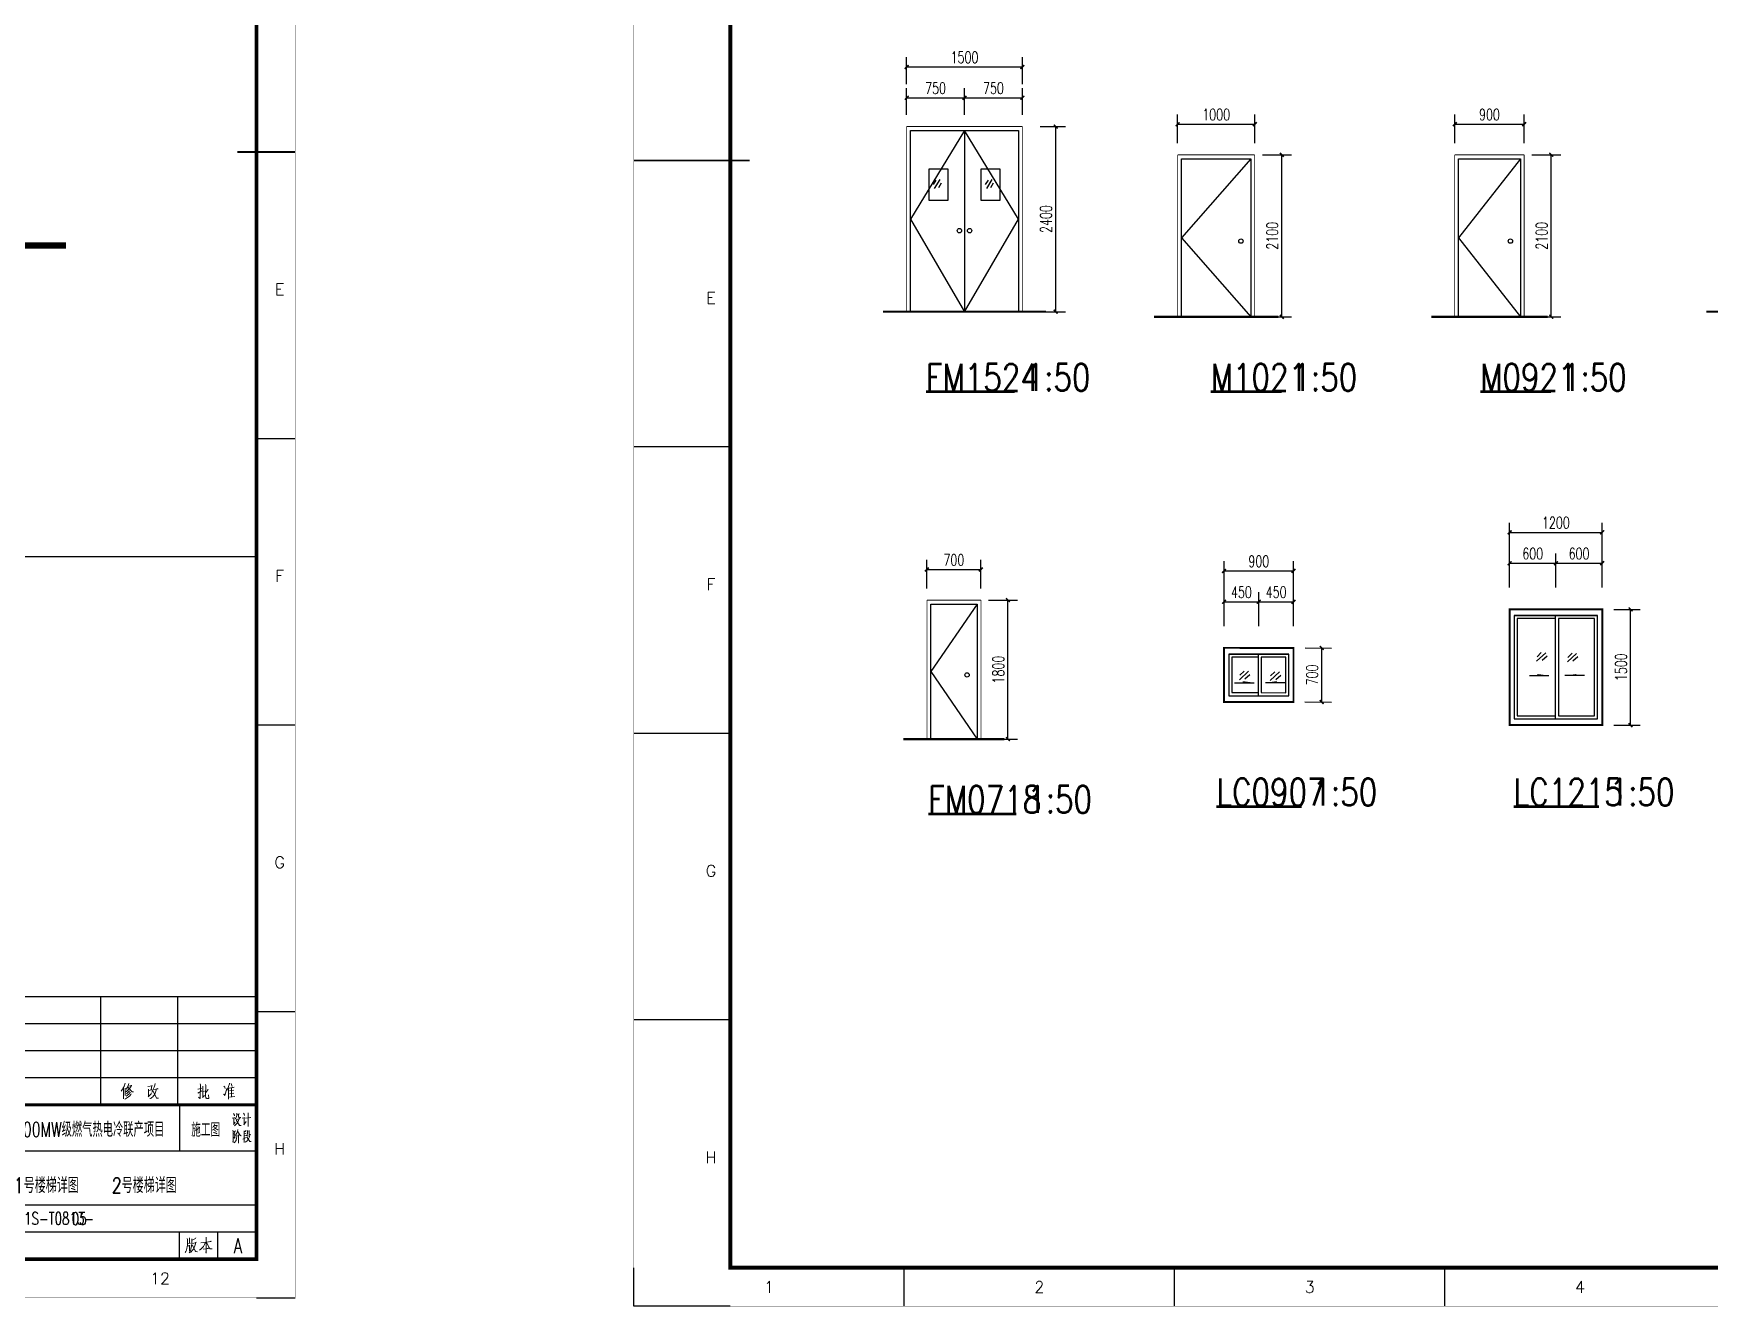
# Model space of a CAD drawing. Header units: millimetres. Extents: x 172649 to 472543, y 238332 to 449264.
# Drawn here: x 245527 to 267250, y 238342 to 254840 of the extents above; entities that cross this region are included whole.
import ezdxf
from ezdxf.enums import TextEntityAlignment as Align

# ---------------------------------------------------------------- set-up
doc = ezdxf.new("R2010")
doc.units = ezdxf.units.MM
doc.header["$LTSCALE"] = 1000
for name, color, linetype in [('DIM_SYMB', 3, 'Continuous'), ('E_WINDOW', 4, 'Continuous'), ('LATRINE', 6, 'Continuous'), ('PUB_DIM', 3, 'Continuous'), ('PUB_HATCH', 8, 'Continuous'), ('PUB_TEXT', 7, 'Continuous'), ('TEXT', 7, 'Continuous'), ('TK', 7, 'Continuous'), ('Version', 7, 'Continuous')]:
    doc.layers.add(name, color=color, linetype=linetype)
doc.styles.add('_TCH_DIM_T3', font='SIMPLEX', dxfattribs={"width": 0.705882, "bigfont": 'GBCBIG'})
doc.styles.add('D', font='geditxt', dxfattribs={"width": 0.75, "bigfont": 'dxt'})
doc.styles.add('gedi', font='geditxt.shx', dxfattribs={"width": 0.8, "bigfont": 'hz.shx'})
doc.styles.add('HZ', font='geditxt.shx', dxfattribs={"width": 0.75, "bigfont": 'hzfs_1.shx'})
doc.styles.get("Standard").update_dxf_attribs({"font": 'txt', "bigfont": 'gbcbig.shx'})
doc.dimstyles.new('_TCH_ARCH&&50', dxfattribs={"dimtxt": 148.75, "dimasz": 50, "dimexe": 125, "dimexo": 150, "dimgap": 50, "dimtad": 1, "dimdec": 0, "dimzin": 0, "dimdsep": 46, "dimtxsty": '_TCH_DIM_T3', "dimblk": 'ARCHTICK', "dimcen": 0.09, "dimclrt": 7, "dimazin": 2, "dimtfac": 1, "dimtdec": 0, "dimtix": 1, "dimtmove": 2, "dimatfit": 3, "dimfxl": 1, "dimtolj": 1, "dimtzin": 0, "dimarcsym": 0})

# ---------------------------------------------------------------- blocks, each defined once
blk = doc.blocks.new('GEDI_WK_A1')
at = {"color": 3}
for p, q in [((25, 297), (0, 297)), ((831, 297), (841, 297)), ((25, 222.75), (0, 222.75)), ((831, 222.75), (841, 222.75)), ((25, 148.5), (0, 148.5)), ((831, 148.5), (841, 148.5)), ((25, 74.25), (0, 74.25)), ((831, 74.25), (841, 74.25)), ((0, 0), (0, 10)), ((70.08, 0), (70.08, 10)), ((140.17, 0), (140.17, 10)), ((210.25, 0), (210.25, 10)), ((25, 0), (0, 0)), ((831, 0), (841, 0))]:
    blk.add_line(p, q, dxfattribs=at)
for points, const_width in [([(0, 0), (841, 0), (841, 594), (0, 594)], 0.1), ([(25, 10), (831, 10), (831, 584), (25, 584)], 1)]:
    blk.add_lwpolyline(points, close=True, dxfattribs=dict(at, const_width=const_width))
at = {"color": 3, "const_width": 0.5}
for points in [[(30, 297), (0, 297)], [(826, 297), (841, 297)]]:
    blk.add_lwpolyline(points, dxfattribs=at)
at = {"color": 3}
for s, p in [('E', (20, 259.88)), ('E', (837, 259.88)), ('F', (20, 185.62)), ('F', (837, 185.62)), ('G', (20, 111.38)), ('G', (837, 111.38)), ('H', (20, 37.12)), ('H', (837, 37.12))]:
    blk.add_text(s, height=3, dxfattribs=at).set_placement(p, align=Align.CENTER)
for s, p in [('1', (35.04, 5)), ('2', (105.12, 5)), ('3', (175.21, 5)), ('4', (245.29, 5)), ('12', (805.96, 5))]:
    blk.add_text(s, height=3, dxfattribs=at).set_placement(p, align=Align.MIDDLE)
blk = doc.blocks.new('GEDI_Version_2012')
at = {"layer": 'Version', "color": 2}
for p, q in [((-180, 0), (-180, 28)), ((0, 28), (-180, 28)), ((-165, 0), (-165, 28)), ((-145, 0), (-145, 28)), ((-40, 0), (-40, 28)), ((-20, 0), (-20, 28)), ((0, 21), (-180, 21)), ((0, 14), (-180, 14)), ((0, 7), (-180, 7)), ((0, 0), (-180, 0))]:
    blk.add_line(p, q, dxfattribs=at)
at = {"layer": 'Version', "color": 7}
blk.add_line((0, 28), (0, 0), dxfattribs=at)
at = {"layer": 'Version', "color": 7, "lineweight": 0}
for points in [[(-177.01, 5.36), (-176.93, 5.09), (-176.93, 4.31), (-176.93, 3.72), (-176.99, 3.19), (-177.07, 2.8), (-177.18, 2.34), (-177.35, 2.01), (-177.51, 1.75)], [(-175.82, 5.29), (-175.76, 4.97), (-175.76, 4.54), (-175.82, 3.98), (-175.87, 3.45), (-175.96, 3), (-176.04, 2.57), (-176.15, 2.21), (-176.29, 1.88), (-176.46, 1.65)], [(-176.43, 5.56), (-176.38, 5.36), (-176.38, 4.11)], [(-175.57, 4.05), (-174.68, 4.28), (-174.73, 4.37), (-174.87, 3.95), (-175.04, 3.42), (-175.2, 3.03), (-175.4, 2.6), (-175.68, 2.21), (-175.96, 1.91), (-176.18, 1.68)], [(-174.76, 5.49), (-174.81, 5.39), (-175.34, 5.06), (-175.7, 4.9)], [(-170.58, 4.21), (-167.83, 4.51), (-167.94, 4.57), (-168.3, 4.47)], [(-169.19, 5.62), (-169.16, 2.93), (-169.16, 1.49), (-169.22, 1.68), (-169.16, 2.11)], [(-159.11, 5.16), (-159.05, 4.83), (-159.03, 4.12), (-159, 3.36), (-159, 3.26), (-159, 2.74), (-159, 2.05), (-159, 2.27), (-157.91, 2.48), (-157.69, 2.24), (-157.63, 2.54), (-157.63, 2.93), (-157.61, 3.69), (-157.58, 4.47), (-157.58, 5.13), (-157.55, 5.04), (-159.03, 4.8)], [(-153.18, 4.57), (-151.53, 4.77)], [(-152.73, 5.46), (-152.67, 5.26), (-152.67, 2.81)], [(-151.95, 5.66), (-151.89, 5.46), (-151.97, 2.9)], [(-151.31, 5.2), (-151.22, 4.83), (-151.22, 4.12), (-151.25, 3.33), (-151.31, 2.84), (-151.45, 2.31), (-151.61, 1.98), (-151.92, 1.49)], [(-151.22, 4.8), (-150.39, 4.97), (-150.47, 5.07), (-150.47, 4.05), (-150.47, 3.98), (-150.45, 2.51), (-150.47, 1.95), (-150.5, 1.62), (-150.53, 1.53), (-150.95, 1.95), (-150.55, 1.65)], [(-109.62, 5.62), (-109.64, 5.42), (-109.89, 4.9), (-109.89, 4.83), (-110.12, 4.44), (-110.31, 4.11), (-110.51, 3.85), (-110.67, 3.62)], [(-110.01, 4.51), (-110.01, 1.62), (-110.06, 1.88), (-110.01, 2.38)], [(-109.59, 4.4), (-109.59, 2.5), (-109.62, 2.74), (-109.59, 2.9)], [(-108.86, 4.94), (-108.75, 4.9), (-107.91, 5.03), (-107.97, 5.09), (-108.25, 4.64), (-108.5, 4.24), (-108.72, 3.98), (-108.97, 3.75), (-109.22, 3.52), (-109.39, 3.39)], [(-108.62, 5.56), (-108.81, 5.06), (-108.97, 4.67), (-109.17, 4.37), (-109.2, 4.31), (-109.33, 4.08)], [(-108.97, 4.61), (-108.86, 4.57), (-107.78, 3.39), (-107.41, 3.42), (-107.78, 3.42), (-107.91, 3.55)], [(-103.69, 4.8), (-102.57, 4.97), (-102.68, 5.06), (-102.83, 3.92), (-102.68, 3.92), (-103.52, 3.78), (-103.57, 4.08), (-103.52, 3.72), (-103.54, 2.24)], [(-101.85, 5.56), (-101.91, 5.16), (-102.07, 4.64), (-102.29, 4.08), (-102.46, 3.72), (-102.57, 3.45), (-102.68, 3.23)], [(-96.96, 4.66), (-96.88, 4.23), (-96.8, 1.91), (-96.8, 1.58), (-96.85, 1.77), (-96.83, 2.2)], [(-96.85, 4.17), (-95.79, 4.33), (-95.74, 4.33), (-94.65, 4.47), (-94.73, 4.56), (-94.76, 4.5), (-94.76, 3.81), (-94.76, 3.22), (-94.79, 3.15), (-94.79, 2.6), (-94.79, 2.53), (-94.84, 2.17), (-94.87, 1.87), (-94.9, 1.61), (-95.52, 2.27), (-94.93, 1.71), (-94.87, 2.03)], [(-95.79, 5.54), (-95.82, 4.89), (-95.88, 4.33), (-95.88, 4.26), (-95.96, 3.87), (-96.07, 3.48), (-96.18, 3.12), (-96.27, 2.92), (-96.41, 2.72), (-96.49, 2.56), (-96.6, 2.46)], [(-90.3, 5.06), (-90.27, 4.8), (-90.3, 4.64), (-90.35, 4.4), (-90.41, 4.24), (-90.41, 4.37), (-90.3, 4.61)], [(-89.62, 4.51), (-89.65, 4.34), (-90.04, 3.81), (-90.33, 3.52)], [(-90.27, 4.77), (-87.87, 5), (-87.95, 5.06), (-88.34, 4.44)], [(-89.43, 5.65), (-89.12, 5.32), (-89.07, 5.13), (-89.21, 5.42)], [(-88.9, 4.4), (-88.43, 4.02), (-88.29, 3.75), (-88.51, 4.08)], [(-83.85, 4.28), (-82.93, 4.47)], [(-83.4, 5.59), (-83.27, 5.39), (-83.32, 5.46), (-83.32, 1.85), (-83.38, 1.75), (-83.71, 2.14), (-83.38, 1.79)], [(-82.7, 4.7), (-81.07, 4.97), (-81.18, 5), (-81.39, 4.94)], [(-82.4, 4.73), (-82.26, 4.4), (-82.26, 4.18)], [(-82.07, 5.59), (-81.9, 5.32), (-81.9, 5.23), (-81.9, 5)], [(-81.76, 4.83), (-81.7, 4.67), (-81.84, 4.08)], [(-76.94, 5.2), (-76.86, 5.13), (-76.77, 5.2), (-74.52, 5.39), (-74.63, 5.42), (-74.91, 5.36)], [(-76.64, 4.77), (-76.58, 4.54), (-76.52, 3.59), (-76.58, 3.78), (-74.85, 3.95), (-74.96, 3.95), (-74.88, 4.83), (-74.85, 4.73), (-76.55, 4.57)], [(-76.13, 5.13), (-76.05, 5), (-76.05, 3.81)], [(-75.55, 5.16), (-75.49, 5.03), (-75.57, 3.88)], [(-33.67, 5.6), (-33.7, 5.39), (-33.95, 4.87), (-33.95, 4.8), (-34.17, 4.41), (-34.37, 4.08), (-34.56, 3.82), (-34.73, 3.59)], [(-34.06, 4.48), (-34.06, 1.59), (-34.12, 1.86), (-34.06, 2.35)], [(-33.64, 4.38), (-33.64, 2.48), (-33.67, 2.71), (-33.64, 2.87)], [(-32.92, 4.91), (-32.81, 4.87), (-31.97, 5.01), (-32.03, 5.07), (-32.31, 4.61), (-32.56, 4.21), (-32.78, 3.95), (-33.04, 3.73), (-33.28, 3.49), (-33.45, 3.36)], [(-32.67, 5.53), (-32.86, 5.04), (-33.04, 4.64), (-33.23, 4.35), (-33.25, 4.28), (-33.39, 4.06)], [(-33.04, 4.58), (-32.92, 4.54), (-31.83, 3.36), (-31.47, 3.4), (-31.83, 3.4), (-31.97, 3.52)], [(-27.76, 4.77), (-26.64, 4.94), (-26.75, 5.04), (-26.89, 3.89), (-26.75, 3.89), (-27.59, 3.76), (-27.65, 4.06), (-27.59, 3.69), (-27.62, 2.21)], [(-25.92, 5.53), (-25.97, 5.13), (-26.14, 4.61), (-26.37, 4.06), (-26.53, 3.69), (-26.64, 3.43), (-26.75, 3.2)], [(-14.2, 5.43), (-14.17, 5.16), (-14.23, 1.75), (-14.26, 1.62), (-14.65, 1.98), (-14.26, 1.68)], [(-13.54, 4.87), (-13.48, 4.71), (-13.51, 1.98), (-13.62, 1.89), (-13.06, 2.41)], [(-12.84, 5.26), (-12.78, 5.07), (-12.84, 2.64), (-12.81, 2.34), (-12.81, 2.15), (-12.78, 1.98), (-12.73, 1.85), (-12.65, 1.75), (-12.59, 1.72), (-12.48, 1.68), (-12.36, 1.68), (-12.09, 1.68), (-12, 1.75), (-11.97, 1.78), (-12.06, 2.64), (-12, 1.75), (-12.06, 1.72)], [(-8.08, 4.87), (-7.85, 4.57), (-7.72, 4.21)], [(-6.6, 5.62), (-6.6, 5.46), (-6.83, 4.77), (-7.04, 4.24), (-7.3, 3.72)], [(-6.88, 4.45), (-6.85, 2.21), (-6.88, 1.78), (-6.91, 1.46), (-6.91, 1.75)], [(-6.71, 4.34), (-5.38, 4.57), (-5.43, 4.6), (-5.68, 4.54), (-6.1, 4.45), (-6.1, 2.08)], [(-6.21, 5.59), (-5.99, 5.07), (-5.99, 4.93), (-5.96, 4.77)], [(-176.93, 3.42), (-176.35, 3.49), (-176.41, 3.59), (-176.41, 2.11), (-176.43, 2.31), (-176.43, 2.57)], [(-176.91, 4.02), (-176.1, 4.14)], [(-175.6, 3.62), (-174.81, 1.95), (-174.29, 1.91), (-174.79, 1.98), (-174.92, 2.17)], [(-169.3, 4.31), (-169.61, 3.72), (-169.89, 3.23), (-170.19, 2.86), (-170.56, 2.5), (-170.87, 2.24)], [(-169.92, 2.53), (-168.52, 2.7), (-168.64, 2.77), (-168.88, 2.67)], [(-169.06, 4.28), (-168.22, 2.6), (-167.6, 2.64), (-168.19, 2.67), (-168.35, 2.86)], [(-159, 3.62), (-157.91, 3.82), (-158.03, 3.85), (-158.27, 3.72)], [(-153.26, 2.7), (-151.53, 2.96), (-151.61, 3), (-151.73, 2.9)], [(-152.62, 2.51), (-152.65, 2.34), (-152.87, 2.01), (-153.07, 1.79), (-153.26, 1.62)], [(-152.65, 4.02), (-152.15, 4.12)], [(-152.62, 3.46), (-152.17, 3.55)], [(-152.17, 2.6), (-151.87, 2.21), (-151.87, 2.05), (-151.97, 2.34)], [(-151.25, 3.13), (-151.2, 3.13), (-150.75, 3.23)], [(-151.2, 3.98), (-150.72, 4.09)], [(-108.02, 2.93), (-108.11, 2.7), (-108.41, 2.38), (-108.7, 2.11), (-108.97, 1.95), (-109.25, 1.75), (-109.51, 1.62), (-109.7, 1.55)], [(-108.28, 3.33), (-108.33, 3.19), (-108.36, 3.13), (-108.67, 2.8), (-108.72, 2.77), (-108.89, 2.6), (-109.12, 2.44), (-109.33, 2.27)], [(-108.5, 3.72), (-108.53, 3.62), (-108.56, 3.59), (-108.83, 3.33), (-109.06, 3.1), (-109.25, 2.93)], [(-103.63, 2.11), (-102.77, 3)], [(-101.6, 4.08), (-101.6, 3.88), (-101.71, 3.36), (-101.82, 3.07), (-101.93, 2.8), (-102.07, 2.57), (-102.23, 2.34), (-102.43, 2.11), (-102.65, 1.95), (-102.88, 1.79), (-103.04, 1.72), (-103.21, 1.65)], [(-102.43, 3.59), (-102.35, 3.55), (-101.49, 1.79), (-100.96, 1.75), (-101.46, 1.85), (-101.6, 2.05)], [(-102.29, 4.02), (-101.04, 4.21), (-101.18, 4.24), (-101.4, 4.18)], [(-95.94, 3.71), (-95.63, 3.45), (-95.38, 3.19), (-95.29, 2.98), (-95.35, 3.12)], [(-89.1, 4.18), (-89.15, 3.98), (-89.26, 3.85), (-89.6, 3.42), (-89.93, 3.07), (-90.27, 2.74), (-90.6, 2.47), (-90.8, 2.34)], [(-89.88, 2.83), (-89.82, 2.64), (-89.77, 1.72), (-89.74, 1.49), (-89.85, 1.72), (-88.68, 1.82), (-88.76, 1.82), (-88.65, 2.86), (-88.57, 2.8), (-89.79, 2.64)], [(-89.23, 3.88), (-88.81, 3.42), (-88.37, 2.93), (-88.04, 2.6), (-87.54, 2.64), (-88.07, 2.67), (-88.29, 2.86)], [(-84.01, 3.23), (-82.99, 3.78)], [(-82.7, 4.14), (-82.65, 1.58), (-82.7, 1.79), (-82.68, 2.05)], [(-82.68, 3.95), (-81.18, 4.14), (-81.26, 4.24), (-81.28, 3.92), (-81.28, 2.24), (-81.31, 1.79), (-81.34, 1.62), (-81.7, 1.98), (-81.34, 1.72)], [(-82.46, 3.36), (-81.51, 3.55)], [(-82.31, 3.07), (-82.23, 2.14), (-82.26, 2.38), (-81.68, 2.47), (-81.78, 2.47), (-81.68, 3.13), (-81.62, 3), (-82.26, 2.9)], [(-82.04, 3.98), (-82.01, 3.81), (-82.04, 3)], [(-77.08, 3.16), (-76.97, 3.1), (-76.88, 3.1), (-74.29, 3.36), (-74.44, 3.39), (-74.65, 3.33)], [(-75.27, 3.23), (-75.38, 2.86), (-75.52, 2.64), (-75.69, 2.41), (-75.88, 2.21), (-76.16, 1.98), (-76.46, 1.85), (-76.66, 1.72), (-76.86, 1.68)], [(-75.8, 3.78), (-75.8, 3.69), (-76.27, 2.64), (-76.07, 2.53), (-75.55, 2.27), (-75.13, 2.05), (-74.94, 1.91), (-74.83, 1.79)], [(-32.09, 2.9), (-32.17, 2.67), (-32.47, 2.35), (-32.75, 2.08), (-33.04, 1.92), (-33.31, 1.72), (-33.56, 1.59), (-33.75, 1.53)], [(-32.33, 3.3), (-32.39, 3.16), (-32.42, 3.1), (-32.73, 2.78), (-32.78, 2.74), (-32.95, 2.57), (-33.17, 2.41), (-33.39, 2.24)], [(-32.56, 3.69), (-32.59, 3.59), (-32.62, 3.56), (-32.89, 3.3), (-33.12, 3.07), (-33.31, 2.9)], [(-27.7, 2.08), (-26.84, 2.97)], [(-25.66, 4.06), (-25.66, 3.85), (-25.77, 3.33), (-25.89, 3.04), (-26, 2.78), (-26.14, 2.54), (-26.31, 2.31), (-26.5, 2.08), (-26.72, 1.92), (-26.95, 1.76), (-27.11, 1.69), (-27.28, 1.62)], [(-26.5, 3.56), (-26.42, 3.52), (-25.56, 1.76), (-25.03, 1.72), (-25.53, 1.82), (-25.66, 2.02)], [(-26.37, 3.99), (-25.11, 4.18), (-25.25, 4.21), (-25.47, 4.15)], [(-14.82, 4.08), (-14.77, 4.08), (-13.79, 4.31)], [(-14.79, 3.03), (-13.79, 3.65)], [(-13.06, 3.59), (-13.48, 3.43)], [(-12.12, 4.12), (-12.2, 3.88), (-12.81, 3.17)], [(-8.14, 2.74), (-8.11, 2.77), (-7.85, 2.47), (-7.3, 4.24)], [(-6.65, 2.01), (-5.23, 2.18)], [(-6.6, 3.62), (-5.52, 3.79)], [(-6.57, 2.84), (-5.49, 3)]]:
    blk.add_lwpolyline(points, dxfattribs=at)
blk = doc.blocks.new('_ArchTick')
at = {"color": 0, "linetype": 'ByBlock', "const_width": 0.4}
blk.add_lwpolyline([(-0.5, -0.5), (0.5, 0.5)], dxfattribs=at)
blk = doc.blocks.new('*D54')
at = {"layer": 'DEFPOINTS', "color": 0}
for p in [(257806, 247894), (257106, 247496), (257806, 247496)]:
    blk.add_point(p, dxfattribs=at)
at = {"layer": 'PUB_DIM', "color": 0, "lineweight": -2}
for p, q in [((257106, 247646), (257106, 248019)), ((257106, 247894), (257806, 247894)), ((257806, 247646), (257806, 248019))]:
    blk.add_line(p, q, dxfattribs=at)
at = {"layer": 'PUB_DIM', "color": 0, "lineweight": -2, "xscale": 50, "yscale": 50, "zscale": 50, "rotation": 180}
blk.add_blockref('_ArchTick', (257106, 247894), dxfattribs=at)
at = {"layer": 'PUB_DIM', "color": 0, "lineweight": -2, "xscale": 50, "yscale": 50, "zscale": 50}
blk.add_blockref('_ArchTick', (257806, 247894), dxfattribs=at)
at = {"layer": 'PUB_DIM', "color": 7, "insert": (257456, 248018), "char_height": 148.8, "attachment_point": 5, "style": '_TCH_DIM_T3'}
blk.add_mtext('\\A1;700', dxfattribs=at)
blk = doc.blocks.new('*D55')
at = {"layer": 'DEFPOINTS', "color": 0}
for p in [(257756, 247496), (258157, 247496), (257756, 245696)]:
    blk.add_point(p, dxfattribs=at)
at = {"layer": 'PUB_DIM', "color": 0, "lineweight": -2}
for p, q in [((257906, 247496), (258282, 247496)), ((258157, 245696), (258157, 247496)), ((257906, 245696), (258282, 245696))]:
    blk.add_line(p, q, dxfattribs=at)
at = {"layer": 'PUB_DIM', "color": 0, "lineweight": -2, "xscale": 50, "yscale": 50, "zscale": 50}
for p, rotation in [((258157, 247496), 90), ((258157, 245696), 270)]:
    blk.add_blockref('_ArchTick', p, dxfattribs=dict(at, rotation=rotation))
at = {"layer": 'PUB_DIM', "color": 7, "insert": (258033, 246596), "char_height": 148.8, "attachment_point": 5, "rotation": 90, "style": '_TCH_DIM_T3'}
blk.add_mtext('\\A1;1800', dxfattribs=at)
blk = doc.blocks.new('*D127')
at = {"layer": 'DEFPOINTS', "color": 0}
for p in [(265859, 247377), (266227, 247377), (265858, 245877)]:
    blk.add_point(p, dxfattribs=at)
at = {"layer": 'PUB_DIM', "color": 0, "lineweight": -2}
for p, q in [((266009, 247377), (266352, 247377)), ((266226, 245876), (266227, 247377)), ((266008, 245877), (266351, 245876))]:
    blk.add_line(p, q, dxfattribs=at)
at = {"layer": 'PUB_DIM', "color": 0, "lineweight": -2, "xscale": 50, "yscale": 50, "zscale": 50}
for p, rotation in [((266227, 247377), 89.96104598176137), ((266226, 245876), 269.9610459817614)]:
    blk.add_blockref('_ArchTick', p, dxfattribs=dict(at, rotation=rotation))
at = {"layer": 'PUB_DIM', "color": 7, "insert": (266102, 246627), "char_height": 148.8, "attachment_point": 5, "rotation": 89.961, "style": '_TCH_DIM_T3'}
blk.add_mtext('\\A1;1500', dxfattribs=at)
blk = doc.blocks.new('*D128')
at = {"layer": 'DEFPOINTS', "color": 0}
for p in [(265259, 247975), (264659, 247508), (265259, 247508)]:
    blk.add_point(p, dxfattribs=at)
at = {"layer": 'PUB_DIM', "color": 0, "lineweight": -2}
for p, q in [((264659, 247658), (264659, 248100)), ((265259, 247658), (265259, 248100)), ((264659, 247975), (265259, 247975))]:
    blk.add_line(p, q, dxfattribs=at)
at = {"layer": 'PUB_DIM', "color": 0, "lineweight": -2, "xscale": 50, "yscale": 50, "zscale": 50, "rotation": 180}
blk.add_blockref('_ArchTick', (264659, 247975), dxfattribs=at)
at = {"layer": 'PUB_DIM', "color": 0, "lineweight": -2, "xscale": 50, "yscale": 50, "zscale": 50}
blk.add_blockref('_ArchTick', (265259, 247975), dxfattribs=at)
at = {"layer": 'PUB_DIM', "color": 7, "insert": (264959, 248100), "char_height": 148.8, "attachment_point": 5, "style": '_TCH_DIM_T3'}
blk.add_mtext('\\A1;600', dxfattribs=at)
blk = doc.blocks.new('*D129')
at = {"layer": 'DEFPOINTS', "color": 0}
for p in [(265859, 247975), (265259, 247508), (265859, 247508)]:
    blk.add_point(p, dxfattribs=at)
at = {"layer": 'PUB_DIM', "color": 0, "lineweight": -2}
for p, q in [((265259, 247658), (265259, 248100)), ((265859, 247658), (265859, 248100)), ((265259, 247975), (265859, 247975))]:
    blk.add_line(p, q, dxfattribs=at)
at = {"layer": 'PUB_DIM', "color": 0, "lineweight": -2, "xscale": 50, "yscale": 50, "zscale": 50, "rotation": 180}
blk.add_blockref('_ArchTick', (265259, 247975), dxfattribs=at)
at = {"layer": 'PUB_DIM', "color": 0, "lineweight": -2, "xscale": 50, "yscale": 50, "zscale": 50}
blk.add_blockref('_ArchTick', (265859, 247975), dxfattribs=at)
at = {"layer": 'PUB_DIM', "color": 7, "insert": (265559, 248100), "char_height": 148.8, "attachment_point": 5, "style": '_TCH_DIM_T3'}
blk.add_mtext('\\A1;600', dxfattribs=at)
blk = doc.blocks.new('*D130')
at = {"layer": 'DEFPOINTS', "color": 0}
for p in [(265859, 248375), (264659, 247908), (265859, 247908)]:
    blk.add_point(p, dxfattribs=at)
at = {"layer": 'PUB_DIM', "color": 0, "lineweight": -2}
for p, q in [((264659, 248058), (264659, 248500)), ((264659, 248375), (265859, 248375)), ((265859, 248058), (265859, 248500))]:
    blk.add_line(p, q, dxfattribs=at)
at = {"layer": 'PUB_DIM', "color": 0, "lineweight": -2, "xscale": 50, "yscale": 50, "zscale": 50, "rotation": 180}
blk.add_blockref('_ArchTick', (264659, 248375), dxfattribs=at)
at = {"layer": 'PUB_DIM', "color": 0, "lineweight": -2, "xscale": 50, "yscale": 50, "zscale": 50}
blk.add_blockref('_ArchTick', (265859, 248375), dxfattribs=at)
at = {"layer": 'PUB_DIM', "color": 7, "insert": (265259, 248500), "char_height": 148.8, "attachment_point": 5, "style": '_TCH_DIM_T3'}
blk.add_mtext('\\A1;1200', dxfattribs=at)
blk = doc.blocks.new('*D131')
at = {"layer": 'DEFPOINTS', "color": 0}
for p in [(261408, 247475), (260958, 247008), (261408, 247008)]:
    blk.add_point(p, dxfattribs=at)
at = {"layer": 'PUB_DIM', "color": 0, "lineweight": -2}
for p, q in [((260958, 247158), (260958, 247600)), ((260958, 247475), (261408, 247475)), ((261408, 247158), (261408, 247600))]:
    blk.add_line(p, q, dxfattribs=at)
at = {"layer": 'PUB_DIM', "color": 0, "lineweight": -2, "xscale": 50, "yscale": 50, "zscale": 50, "rotation": 180}
blk.add_blockref('_ArchTick', (260958, 247475), dxfattribs=at)
at = {"layer": 'PUB_DIM', "color": 0, "lineweight": -2, "xscale": 50, "yscale": 50, "zscale": 50}
blk.add_blockref('_ArchTick', (261408, 247475), dxfattribs=at)
at = {"layer": 'PUB_DIM', "color": 7, "insert": (261183, 247600), "char_height": 148.8, "attachment_point": 5, "style": '_TCH_DIM_T3'}
blk.add_mtext('\\A1;450', dxfattribs=at)
blk = doc.blocks.new('*D132')
at = {"layer": 'DEFPOINTS', "color": 0}
for p in [(261858, 247475), (261408, 247008), (261858, 247008)]:
    blk.add_point(p, dxfattribs=at)
at = {"layer": 'PUB_DIM', "color": 0, "lineweight": -2}
for p, q in [((261408, 247158), (261408, 247600)), ((261408, 247475), (261858, 247475)), ((261858, 247158), (261858, 247600))]:
    blk.add_line(p, q, dxfattribs=at)
at = {"layer": 'PUB_DIM', "color": 0, "lineweight": -2, "xscale": 50, "yscale": 50, "zscale": 50, "rotation": 180}
blk.add_blockref('_ArchTick', (261408, 247475), dxfattribs=at)
at = {"layer": 'PUB_DIM', "color": 0, "lineweight": -2, "xscale": 50, "yscale": 50, "zscale": 50}
blk.add_blockref('_ArchTick', (261858, 247475), dxfattribs=at)
at = {"layer": 'PUB_DIM', "color": 7, "insert": (261633, 247600), "char_height": 148.8, "attachment_point": 5, "style": '_TCH_DIM_T3'}
blk.add_mtext('\\A1;450', dxfattribs=at)
blk = doc.blocks.new('*D133')
at = {"layer": 'DEFPOINTS', "color": 0}
for p in [(261858, 246877), (262225, 246877), (261857, 246177)]:
    blk.add_point(p, dxfattribs=at)
at = {"layer": 'PUB_DIM', "color": 0, "lineweight": -2}
for p, q in [((262008, 246877), (262350, 246876)), ((262224, 246176), (262225, 246877)), ((262007, 246177), (262349, 246176))]:
    blk.add_line(p, q, dxfattribs=at)
at = {"layer": 'PUB_DIM', "color": 0, "lineweight": -2, "xscale": 50, "yscale": 50, "zscale": 50}
for p, rotation in [((262225, 246877), 89.91655431640463), ((262224, 246176), 269.9165543164046)]:
    blk.add_blockref('_ArchTick', p, dxfattribs=dict(at, rotation=rotation))
at = {"layer": 'PUB_DIM', "color": 7, "insert": (262100, 246527), "char_height": 148.8, "attachment_point": 5, "rotation": 89.9166, "style": '_TCH_DIM_T3'}
blk.add_mtext('\\A1;700', dxfattribs=at)
blk = doc.blocks.new('*D134')
at = {"layer": 'DEFPOINTS', "color": 0}
for p in [(261858, 247875), (260958, 247408), (261858, 247408)]:
    blk.add_point(p, dxfattribs=at)
at = {"layer": 'PUB_DIM', "color": 0, "lineweight": -2}
for p, q in [((260958, 247558), (260958, 248000)), ((260958, 247875), (261858, 247875)), ((261858, 247558), (261858, 248000))]:
    blk.add_line(p, q, dxfattribs=at)
at = {"layer": 'PUB_DIM', "color": 0, "lineweight": -2, "xscale": 50, "yscale": 50, "zscale": 50, "rotation": 180}
blk.add_blockref('_ArchTick', (260958, 247875), dxfattribs=at)
at = {"layer": 'PUB_DIM', "color": 0, "lineweight": -2, "xscale": 50, "yscale": 50, "zscale": 50}
blk.add_blockref('_ArchTick', (261858, 247875), dxfattribs=at)
at = {"layer": 'PUB_DIM', "color": 7, "insert": (261408, 248000), "char_height": 148.8, "attachment_point": 5, "style": '_TCH_DIM_T3'}
blk.add_mtext('\\A1;900', dxfattribs=at)
blk = doc.blocks.new('*D142')
at = {"layer": 'DEFPOINTS', "color": 0}
for p in [(264848, 253665), (263948, 253268), (264848, 253268)]:
    blk.add_point(p, dxfattribs=at)
at = {"layer": 'PUB_DIM', "color": 0, "lineweight": -2}
for p, q in [((263948, 253418), (263948, 253790)), ((264848, 253418), (264848, 253790)), ((263948, 253665), (264848, 253665))]:
    blk.add_line(p, q, dxfattribs=at)
at = {"layer": 'PUB_DIM', "color": 0, "lineweight": -2, "xscale": 50, "yscale": 50, "zscale": 50, "rotation": 180}
blk.add_blockref('_ArchTick', (263948, 253665), dxfattribs=at)
at = {"layer": 'PUB_DIM', "color": 0, "lineweight": -2, "xscale": 50, "yscale": 50, "zscale": 50}
blk.add_blockref('_ArchTick', (264848, 253665), dxfattribs=at)
at = {"layer": 'PUB_DIM', "color": 7, "insert": (264398, 253790), "char_height": 148.8, "attachment_point": 5, "style": '_TCH_DIM_T3'}
blk.add_mtext('\\A1;900', dxfattribs=at)
blk = doc.blocks.new('*D143')
at = {"layer": 'DEFPOINTS', "color": 0}
for p in [(264798, 253268), (265199, 253268), (264798, 251168)]:
    blk.add_point(p, dxfattribs=at)
at = {"layer": 'PUB_DIM', "color": 0, "lineweight": -2}
for p, q in [((264948, 253268), (265324, 253268)), ((265199, 251168), (265199, 253268)), ((264948, 251168), (265324, 251168))]:
    blk.add_line(p, q, dxfattribs=at)
at = {"layer": 'PUB_DIM', "color": 0, "lineweight": -2, "xscale": 50, "yscale": 50, "zscale": 50}
for p, rotation in [((265199, 253268), 90), ((265199, 251168), 270)]:
    blk.add_blockref('_ArchTick', p, dxfattribs=dict(at, rotation=rotation))
at = {"layer": 'PUB_DIM', "color": 7, "insert": (265074, 252218), "char_height": 148.8, "attachment_point": 5, "rotation": 90, "style": '_TCH_DIM_T3'}
blk.add_mtext('\\A1;2100', dxfattribs=at)
blk = doc.blocks.new('*D144')
at = {"layer": 'DEFPOINTS', "color": 0}
for p in [(261356, 253665), (260356, 253268), (261356, 253268)]:
    blk.add_point(p, dxfattribs=at)
at = {"layer": 'PUB_DIM', "color": 0, "lineweight": -2}
for p, q in [((260356, 253418), (260356, 253790)), ((261356, 253418), (261356, 253790)), ((260356, 253665), (261356, 253665))]:
    blk.add_line(p, q, dxfattribs=at)
at = {"layer": 'PUB_DIM', "color": 0, "lineweight": -2, "xscale": 50, "yscale": 50, "zscale": 50, "rotation": 180}
blk.add_blockref('_ArchTick', (260356, 253665), dxfattribs=at)
at = {"layer": 'PUB_DIM', "color": 0, "lineweight": -2, "xscale": 50, "yscale": 50, "zscale": 50}
blk.add_blockref('_ArchTick', (261356, 253665), dxfattribs=at)
at = {"layer": 'PUB_DIM', "color": 7, "insert": (260856, 253790), "char_height": 148.8, "attachment_point": 5, "style": '_TCH_DIM_T3'}
blk.add_mtext('\\A1;1000', dxfattribs=at)
blk = doc.blocks.new('*D145')
at = {"layer": 'DEFPOINTS', "color": 0}
for p in [(261306, 253268), (261706, 253268), (261306, 251168)]:
    blk.add_point(p, dxfattribs=at)
at = {"layer": 'PUB_DIM', "color": 0, "lineweight": -2}
for p, q in [((261456, 253268), (261831, 253268)), ((261706, 251168), (261706, 253268)), ((261456, 251168), (261831, 251168))]:
    blk.add_line(p, q, dxfattribs=at)
at = {"layer": 'PUB_DIM', "color": 0, "lineweight": -2, "xscale": 50, "yscale": 50, "zscale": 50}
for p, rotation in [((261706, 253268), 90), ((261706, 251168), 270)]:
    blk.add_blockref('_ArchTick', p, dxfattribs=dict(at, rotation=rotation))
at = {"layer": 'PUB_DIM', "color": 7, "insert": (261582, 252218), "char_height": 148.8, "attachment_point": 5, "rotation": 90, "style": '_TCH_DIM_T3'}
blk.add_mtext('\\A1;2100', dxfattribs=at)
blk = doc.blocks.new('*D146')
at = {"layer": 'DEFPOINTS', "color": 0}
for p in [(258344, 254407), (256844, 254035), (258344, 254035)]:
    blk.add_point(p, dxfattribs=at)
at = {"layer": 'PUB_DIM', "color": 0, "lineweight": -2}
for p, q in [((256844, 254185), (256844, 254532)), ((256844, 254407), (258344, 254407)), ((258344, 254185), (258344, 254532))]:
    blk.add_line(p, q, dxfattribs=at)
at = {"layer": 'PUB_DIM', "color": 0, "lineweight": -2, "xscale": 50, "yscale": 50, "zscale": 50, "rotation": 180}
blk.add_blockref('_ArchTick', (256844, 254407), dxfattribs=at)
at = {"layer": 'PUB_DIM', "color": 0, "lineweight": -2, "xscale": 50, "yscale": 50, "zscale": 50}
blk.add_blockref('_ArchTick', (258344, 254407), dxfattribs=at)
at = {"layer": 'PUB_DIM', "color": 7, "insert": (257594, 254532), "char_height": 148.8, "attachment_point": 5, "style": '_TCH_DIM_T3'}
blk.add_mtext('\\A1;1500', dxfattribs=at)
blk = doc.blocks.new('*D147')
at = {"layer": 'DEFPOINTS', "color": 0}
for p in [(258423, 253635), (258776, 253635), (258423, 251235)]:
    blk.add_point(p, dxfattribs=at)
at = {"layer": 'PUB_DIM', "color": 0, "lineweight": -2}
for p, q in [((258573, 253635), (258901, 253635)), ((258776, 251235), (258776, 253635)), ((258573, 251235), (258901, 251235))]:
    blk.add_line(p, q, dxfattribs=at)
at = {"layer": 'PUB_DIM', "color": 0, "lineweight": -2, "xscale": 50, "yscale": 50, "zscale": 50}
for p, rotation in [((258776, 253635), 90), ((258776, 251235), 270)]:
    blk.add_blockref('_ArchTick', p, dxfattribs=dict(at, rotation=rotation))
at = {"layer": 'PUB_DIM', "color": 7, "insert": (258651, 252435), "char_height": 148.8, "attachment_point": 5, "rotation": 90, "style": '_TCH_DIM_T3'}
blk.add_mtext('\\A1;2400', dxfattribs=at)
blk = doc.blocks.new('*D148')
at = {"layer": 'DEFPOINTS', "color": 0}
for p in [(257594, 254007), (256844, 253635), (257594, 253635)]:
    blk.add_point(p, dxfattribs=at)
at = {"layer": 'PUB_DIM', "color": 0, "lineweight": -2}
for p, q in [((256844, 253785), (256844, 254132)), ((256844, 254007), (257594, 254007)), ((257594, 253785), (257594, 254132))]:
    blk.add_line(p, q, dxfattribs=at)
at = {"layer": 'PUB_DIM', "color": 0, "lineweight": -2, "xscale": 50, "yscale": 50, "zscale": 50, "rotation": 180}
blk.add_blockref('_ArchTick', (256844, 254007), dxfattribs=at)
at = {"layer": 'PUB_DIM', "color": 0, "lineweight": -2, "xscale": 50, "yscale": 50, "zscale": 50}
blk.add_blockref('_ArchTick', (257594, 254007), dxfattribs=at)
at = {"layer": 'PUB_DIM', "color": 7, "insert": (257219, 254132), "char_height": 148.8, "attachment_point": 5, "style": '_TCH_DIM_T3'}
blk.add_mtext('\\A1;750', dxfattribs=at)
blk = doc.blocks.new('*D149')
at = {"layer": 'DEFPOINTS', "color": 0}
for p in [(258344, 254007), (257594, 253635), (258344, 253635)]:
    blk.add_point(p, dxfattribs=at)
at = {"layer": 'PUB_DIM', "color": 0, "lineweight": -2}
for p, q in [((257594, 253785), (257594, 254132)), ((257594, 254007), (258344, 254007)), ((258344, 253785), (258344, 254132))]:
    blk.add_line(p, q, dxfattribs=at)
at = {"layer": 'PUB_DIM', "color": 0, "lineweight": -2, "xscale": 50, "yscale": 50, "zscale": 50, "rotation": 180}
blk.add_blockref('_ArchTick', (257594, 254007), dxfattribs=at)
at = {"layer": 'PUB_DIM', "color": 0, "lineweight": -2, "xscale": 50, "yscale": 50, "zscale": 50}
blk.add_blockref('_ArchTick', (258344, 254007), dxfattribs=at)
at = {"layer": 'PUB_DIM', "color": 7, "insert": (257969, 254132), "char_height": 148.8, "attachment_point": 5, "style": '_TCH_DIM_T3'}
blk.add_mtext('\\A1;750', dxfattribs=at)

msp = doc.modelspace()

# ---------------------------------------------------------------- hatches: boundary and pattern name
at = {"layer": 'DIM_SYMB'}
for points in [[(261347.2, 246426.5), (261197.2, 246426.5), (261197.2, 246446.5)], [(261496.1, 246426.5), (261646.1, 246426.5), (261646.1, 246446.5)], [(265169, 246518.6), (265019, 246518.6), (265019, 246538.6)], [(265374.9, 246518.6), (265524.9, 246518.6), (265524.9, 246538.6)]]:
    msp.add_hatch(color=256, dxfattribs=at).paths.add_polyline_path(points)

# ---------------------------------------------------------------- linework, layer by layer
for p, q in [((261306, 253217.6), (260406, 252192.6)), ((264798.3, 253217.6), (263998.3, 252192.6)), ((257224.3, 252941.2), (257188.3, 252883.7)), ((257274.7, 252946), (257202.7, 252830.9)), ((257292.4, 252898.6), (257256.4, 252841)), ((257898.6, 252941.2), (257862.6, 252883.7)), ((257949, 252946), (257877, 252830.9)), ((257966.7, 252898.6), (257930.7, 252841)), ((260406, 252192.6), (261306, 251167.6)), ((263998.3, 252192.6), (264798.3, 251167.6)), ((257756.4, 247446), (257156.4, 246571)), ((265009.5, 246704.4), (265127.6, 246815.3)), ((265014.2, 246763.6), (265069.6, 246816.8)), ((265079.8, 246717.3), (265145.5, 246773.8)), ((265408.9, 246695.4), (265527, 246806.3)), ((265413.5, 246754.6), (265469, 246807.8)), ((257156.4, 246571), (257756.4, 245696)), ((261157.9, 246464.4), (261276, 246575.3)), ((261162.5, 246523.6), (261218, 246576.8)), ((261557.3, 246455.4), (261675.4, 246566.3)), ((261561.9, 246514.6), (261617.4, 246567.8)), ((265479.2, 246708.2), (265544.9, 246764.8)), ((261228.1, 246477.2), (261293.8, 246533.8)), ((261627.5, 246468.2), (261693.2, 246524.8))]:
    msp.add_line(p, q)
at = {"color": 2}
for p, q in [((247417.7, 240954.4), (247417.7, 240354.4)), ((248417.7, 240354.4), (239417.7, 240354.4)), ((248417.7, 239654.4), (239917.7, 239654.4)), ((248417.7, 239304.4), (239417.7, 239304.4)), ((247417.7, 238954.4), (247417.7, 239304.4)), ((247917.7, 238954.4), (247917.7, 239304.4))]:
    msp.add_line(p, q, dxfattribs=at)
at = {"color": 7}
for p, q in [((248417.7, 240954.4), (248417.7, 238954.4)), ((248417.7, 238954.4), (239417.7, 238954.4))]:
    msp.add_line(p, q, dxfattribs=at)
at = {"const_width": 30}
for points in [[(256539.1, 251235), (258649.4, 251235)], [(260051, 251167.6), (261661.2, 251167.6)], [(263643.3, 251167.6), (265153.6, 251167.6)], [(267207.3, 251235), (269317.5, 251235)], [(256801.4, 245696), (258111.6, 245696)]]:
    msp.add_lwpolyline(points, dxfattribs=at)
at = {"color": 2, "const_width": 40}
msp.add_lwpolyline([(239417.7, 240954.4), (248417.7, 240954.4)], dxfattribs=at)
at = {"color": 7, "lineweight": 0}
for points in [[(248101.4, 240781.9), (248130.4, 240787.8), (248126.1, 240793.2), (248124.9, 240781.9), (248124.1, 240705.8), (248118.6, 240700.3), (248141.4, 240730.1)], [(248117.5, 240842.3), (248130.4, 240822.3), (248132.8, 240813.6)], [(248155.1, 240764.6), (248197.1, 240772.1), (248193.9, 240776.4), (248189.6, 240764.6), (248184.1, 240750.5), (248179, 240738.7), (248173.5, 240728.9), (248164.9, 240716), (248155.1, 240704.6), (248145.7, 240694.4), (248137.9, 240687.4), (248131.6, 240683.1)], [(248159.4, 240845), (248160.6, 240832.1), (248160.6, 240817.9), (248158.2, 240805), (248155.1, 240792.1), (248150.8, 240783.4), (248146.5, 240776.4), (248141.4, 240768.9)], [(248154.3, 240751.7), (248156.3, 240751.7), (248195.9, 240688.6), (248216.7, 240687.4), (248195.9, 240691.7), (248190.8, 240697.2)], [(248161.8, 240833.6), (248190.8, 240836.4), (248188.4, 240840.7), (248185.3, 240829.3), (248185.3, 240819.1), (248185.3, 240810.5), (248185.3, 240800.7), (248186.5, 240796.4), (248188.4, 240792.1), (248192.7, 240790.5), (248198.2, 240788.9), (248205.7, 240788.9), (248210, 240790.5), (248213.1, 240793.2)], [(248231.6, 240783.4), (248261.8, 240788.9), (248259.4, 240792.1), (248257.4, 240703.1), (248253.1, 240697.2), (248282.1, 240737.6)], [(248247.6, 240847.7), (248256.3, 240833.6), (248260.6, 240826.6), (248262.5, 240817.9)], [(248275.5, 240783.4), (248345.7, 240790.5), (248341.4, 240792.1), (248332.7, 240788.9)], [(248308.8, 240852.1), (248310, 240842.3), (248310, 240674.4), (248308.8, 240685.8), (248310, 240700.3)], [(248111.6, 240627.4), (248113.9, 240611.3), (248113.9, 240465.1), (248111.6, 240475.2), (248112.8, 240488.2)], [(248114.7, 240611.3), (248143.7, 240614.4), (248140.6, 240617.2), (248126.9, 240581.5), (248126.9, 240578.4), (248128.8, 240574.1), (248132, 240568.6), (248134.3, 240562.7), (248136.3, 240556.8), (248137.5, 240548.2), (248137.5, 240541.1), (248136.3, 240534.1), (248135.5, 240528.2), (248133.1, 240523.9), (248121.4, 240538.4)], [(248160.2, 240565.4), (248162.2, 240556.8), (248160.2, 240554.1), (248160.2, 240542.7), (248159, 240525.4), (248156.7, 240514.1), (248154.7, 240502.3), (248151.6, 240492.5), (248146.1, 240483.9), (248140.6, 240476.4), (248135.5, 240469.4), (248128.8, 240462.3)], [(248173.9, 240634.4), (248173.9, 240627.4), (248170.8, 240617.2), (248165.3, 240602.7), (248160.2, 240590.1), (248154.7, 240578.4), (248149.2, 240568.6), (248143, 240558.4)], [(248172, 240615.6), (248204.1, 240558.4), (248217.1, 240555.6), (248204.1, 240561.1), (248196.7, 240571.3)], [(248181.4, 240567), (248183.7, 240562.7), (248182.6, 240561.1), (248183.7, 240459.2), (248182.6, 240470.9), (248183.7, 240483.9)], [(248239.8, 240509.8), (248283.7, 240532.5)], [(248256.7, 240617.2), (248257.8, 240604.2), (248257.8, 240467.8), (248257.8, 240479.6), (248257.8, 240490.9)], [(248282.5, 240621.5), (248272, 240611.3), (248259, 240604.2)], [(248259, 240581.5), (248281.4, 240587)], [(248281.4, 240559.9), (248259, 240552.5)], [(248296.7, 240548.2), (248297.8, 240548.2), (248331.9, 240552.5), (248330, 240556.8), (248324.5, 240541.1), (248321.4, 240530.9), (248318.2, 240522.7), (248313.9, 240514.1), (248308.4, 240505.4), (248302.1, 240496.8), (248296.7, 240490.9), (248290, 240485), (248282.5, 240478), (248277.4, 240473.7), (248272, 240469.4)], [(248298.6, 240624.2), (248301, 240611.3), (248299.8, 240591.3), (248298.6, 240578.4), (248296.7, 240569.7), (248294.3, 240562.7), (248291.2, 240558.4), (248288, 240552.5)], [(248294.3, 240536.8), (248297.8, 240532.5), (248331.2, 240478), (248347.2, 240478), (248331.9, 240479.6), (248326.8, 240485)], [(248301, 240612.9), (248327.6, 240618.8), (248325.7, 240619.9), (248322.5, 240611.3), (248321.4, 240599.9), (248321.4, 240584.3), (248322.5, 240577.2), (248323.3, 240572.9), (248326.8, 240571.3), (248331.2, 240568.6), (248344.1, 240571.3)], [(247517.7, 239223.5), (247522.1, 239210.2), (247522.1, 239171), (247522.1, 239141.6), (247519.3, 239115.3), (247515, 239095.7), (247509.5, 239072.6), (247501.3, 239056.1), (247492.7, 239043.2)], [(247577.7, 239220), (247580.5, 239203.9), (247580.5, 239182.4), (247577.7, 239154.5), (247575, 239128.2), (247570.7, 239105.5), (247566.4, 239083.9), (247560.9, 239065.9), (247554.2, 239049.4), (247545.6, 239038.1)], [(247547.2, 239233.3), (247549.9, 239223.5), (247549.9, 239161.2)], [(247590.3, 239157.7), (247635, 239169.4), (247631.8, 239174.1), (247625.2, 239152.9), (247616.6, 239126.7), (247608.3, 239107.1), (247598.5, 239085.5), (247584.8, 239065.9), (247570.7, 239051.4), (247559.7, 239039.6)], [(247630.7, 239229.8), (247627.9, 239225.1), (247601.3, 239208.6), (247583.2, 239200.4)], [(247757.6, 239173.5), (247742.3, 239144.1), (247728.6, 239119.4), (247713.3, 239101.4), (247695.2, 239083.3), (247679.5, 239070)], [(247693.7, 239168.4), (247831.7, 239183.3), (247825.8, 239186.5), (247807.8, 239181.8)], [(247763.5, 239239), (247764.6, 239104.5), (247764.6, 239032.4), (247761.9, 239042.2), (247764.6, 239063.7)], [(247770.1, 239172), (247812.1, 239088.1), (247842.7, 239090), (247813.2, 239091.6), (247805, 239101.4)], [(247522.1, 239126.7), (247551.1, 239129.8), (247548.3, 239134.9), (247548.3, 239061.2), (247547.2, 239071), (247547.2, 239083.9)], [(247523.2, 239156.1), (247563.6, 239162.8)], [(247588.7, 239136.5), (247627.9, 239053), (247654.2, 239051.4), (247629.1, 239054.5), (247622.4, 239064.3)], [(247727, 239084.9), (247796.8, 239093.2), (247791.3, 239096.3), (247778.7, 239091.6)]]:
    msp.add_lwpolyline(points, dxfattribs=at)
at = {"layer": 'DIM_SYMB', "const_width": 35}
for points in [[(257093.1, 250197.6), (258245.8, 250197.6)], [(260785.2, 250197.6), (261704.5, 250197.6)], [(264277.5, 250197.6), (265196.9, 250197.6)], [(260858.3, 244821.4), (261964.3, 244821.4)], [(264710, 244821.4), (265816, 244821.4)], [(257123.6, 244726), (258266.9, 244726)]]:
    msp.add_lwpolyline(points, dxfattribs=at)
at = {"layer": 'DIM_SYMB'}
for points in [[(261093, 246426.5), (261347.2, 246426.5)], [(261750.3, 246426.5), (261496.1, 246426.5)], [(264914.8, 246518.6), (265169, 246518.6)], [(265629.2, 246518.6), (265374.9, 246518.6)]]:
    msp.add_lwpolyline(points, dxfattribs=at)
at = {"layer": 'E_WINDOW'}
for p, q in [((257594.1, 253585), (256894.1, 252435)), ((256894.1, 253585), (258294.1, 253585)), ((256894.1, 251235), (256894.1, 253585)), ((258294.1, 252435), (257594.1, 253585)), ((257594.1, 253585), (257594.1, 251235)), ((258294.1, 253585), (258294.1, 251235)), ((260406, 253217.6), (261306, 253217.6)), ((260406, 251167.6), (260406, 253217.6)), ((261306, 253217.6), (261306, 251167.6)), ((263998.3, 253217.6), (264798.3, 253217.6)), ((263998.3, 251167.6), (263998.3, 253217.6)), ((264798.3, 253217.6), (264798.3, 251167.6)), ((256894.1, 252435), (257594.1, 251235)), ((257594.1, 251235), (258294.1, 252435)), ((257156.4, 247446), (257756.4, 247446)), ((257156.4, 245696), (257156.4, 247446)), ((257756.4, 247446), (257756.4, 245696)), ((264659.4, 247377.8), (264659.4, 247337.8)), ((265799.4, 247296.7), (264719.4, 247297.5)), ((264719.4, 247297.5), (265799.4, 247296.7)), ((264719.4, 247297.5), (264719.4, 245957.5)), ((265251.6, 247297.5), (265251.6, 245957.5)), ((265291.6, 247257.5), (265291.6, 245997.5)), ((265799.4, 245956.7), (265799.4, 247296.7)), ((260957.7, 246877.8), (260957.7, 246837.8)), ((261797.7, 246796.7), (261017.7, 246797.5)), ((261017.7, 246797.5), (261797.7, 246796.7)), ((261017.7, 246797.5), (261017.7, 246257.5)), ((261399.9, 246797.5), (261399.9, 246257.5)), ((261797.7, 246256.7), (261797.7, 246796.7)), ((261439.9, 246757.5), (261439.9, 246297.5)), ((261857.7, 246176.9), (260957.7, 246177.8)), ((261858.6, 246176.9), (260958.6, 246177.8)), ((261017.7, 246257.5), (261797.7, 246256.7)), ((264719.4, 245957.5), (265799.4, 245956.7)), ((265859.4, 245876.9), (264659.4, 245877.8)), ((265860.3, 245876.9), (264660.3, 245877.8))]:
    msp.add_line(p, q, dxfattribs=at)
for points, const_width in [([(256844.1, 253635), (258344.1, 253635)], 10), ([(256844.1, 251235), (256844.1, 253635)], 10), ([(258344.1, 253635), (258344.1, 251235)], 10), ([(260356, 253267.6), (261356, 253267.6)], 10), ([(260356, 251167.6), (260356, 253267.6)], 10), ([(261356, 253267.6), (261356, 251167.6)], 10), ([(263948.3, 253267.6), (264848.3, 253267.6)], 10), ([(263948.3, 251167.6), (263948.3, 253267.6)], 10), ([(264848.3, 253267.6), (264848.3, 251167.6)], 10), ([(257106.4, 247496), (257806.4, 247496)], 10), ([(257106.4, 245696), (257106.4, 247496)], 10), ([(257806.4, 247496), (257806.4, 245696)], 10), ([(264659.4, 247378), (265859.4, 247376.9)], 25), ([(265859.4, 247377.2), (265859.4, 245876.9)], 20), ([(265859.4, 247376.9), (265859.4, 245876.7)], 20), ([(260957.7, 246878), (261857.7, 246876.9)], 25), ([(261857.7, 246877.2), (261857.7, 246176.9)], 20), ([(261857.7, 246876.9), (261857.7, 246176.7)], 20)]:
    msp.add_lwpolyline(points, dxfattribs=dict(at, const_width=const_width))
at = {"layer": 'E_WINDOW', "const_width": 25}
for points in [[(264659.4, 245877.8), (265859.4, 245876.7), (265859.4, 247376.9), (264659.4, 247378)], [(260957.7, 246177.8), (261857.7, 246176.7), (261857.7, 246876.9), (260957.7, 246878)]]:
    msp.add_lwpolyline(points, close=True, dxfattribs=at)
at = {"layer": 'E_WINDOW'}
for points in [[(265251.6, 247257.5), (264758.7, 247257.5), (264758.7, 245997.5)], [(265291.6, 245997.5), (265759.4, 245996.6), (265759.4, 247257.5), (265291.6, 247257.5), (265291.6, 245997.5)], [(261399.9, 246757.5), (261057, 246757.5), (261057, 246297.5)], [(261439.9, 246297.5), (261757.7, 246296.6), (261757.7, 246757.5), (261439.9, 246757.5), (261439.9, 246297.5)], [(261057, 246297.5), (261399.9, 246297.5)], [(264758.7, 245997.5), (265251.6, 245997.5)]]:
    msp.add_lwpolyline(points, dxfattribs=at)
for centre in [(257528.4, 252285), (257659.8, 252285), (261176.3, 252149.1), (264668.7, 252149.1), (257626.7, 246527.5)]:
    msp.add_circle(centre, 28.4, dxfattribs=at)
at = {"layer": 'LATRINE'}
for points in [[(257132, 252680.5), (257382, 252680.5), (257382, 253080.5), (257132, 253080.5)], [(257806.3, 252680.5), (258056.3, 252680.5), (258056.3, 253080.5), (257806.3, 253080.5)]]:
    msp.add_lwpolyline(points, close=True, dxfattribs=at)
at = {"layer": 'PUB_HATCH'}
msp.add_line((232070, 248060), (248417.7, 248060), dxfattribs=at)
at = {"layer": 'TK', "const_width": 80}
msp.add_lwpolyline([(237295.5, 252093), (245948.8, 252093)], dxfattribs=at)

# ---------------------------------------------------------------- block references
at = {"xscale": 50, "yscale": 50, "zscale": 50}
for name, p in [('GEDI_WK_A1', (206867.7, 238454.4)), ('GEDI_WK_A1', (253307.7, 238344.4)), ('GEDI_Version_2012', (248397.7, 240954.4))]:
    msp.add_blockref(name, p, dxfattribs=at)

# ---------------------------------------------------------------- texts
at = {"color": 7, "style": 'D', "width": 0.75}
for s, p in [('1号楼梯详图', (245272.1, 239811.2)), ('2号楼梯详图', (246542.1, 239811.2))]:
    msp.add_text(s, height=200, rotation=360, dxfattribs=at).set_placement(p)
at = {"layer": 'PUB_TEXT'}
for s, height, style, width, p in [('FM1524', 350, 'gedi', 0.8, (257093.1, 250209.2)), ('1:50', 350, 'gedi', 0.8, (258385.8, 250209.2)), ('M1021', 350, 'gedi', 0.8, (260785.2, 250209.2)), ('1:50', 350, 'gedi', 0.8, (261844.5, 250209.2)), ('M0921', 350, 'gedi', 0.8, (264277.5, 250209.2)), ('1:50', 350, 'gedi', 0.8, (265336.9, 250209.2)), ('FM0718', 350, 'gedi', 0.8, (257123.6, 244737.7)), ('1:50', 350, 'gedi', 0.8, (258406.9, 244737.7)), ('LC0907', 350, 'gedi', 0.8, (260858.3, 244833.1)), ('1:50', 350, 'gedi', 0.8, (262104.3, 244833.1)), ('LC1215', 350, 'gedi', 0.8, (264710, 244833.1)), ('1:50', 350, 'gedi', 0.8, (265956, 244833.1)), (' 中电四会2x400MW级燃气热电冷联产项目  ', 190.157, 'HZ', 0.7, (244440.7, 240540.9)), ('施工图', 177.99, 'HZ', 0.7, (247571.8, 240543)), ('FA06241S-T0813- ', 160.706, 'HZ', 0.7, (244845.4, 239402.3)), ('A', 192.8, 'HZ', 0.7, (248123.1, 239035))]:
    msp.add_text(s, height=height, dxfattribs=dict(at, style=style, width=width)).set_placement(p)
at = {"layer": 'TEXT', "color": 6, "style": 'HZ', "width": 0.7}
msp.add_text('05', height=160.71, dxfattribs=at).set_placement((246022.4, 239400))

# ---------------------------------------------------------------- dimensions: what is measured, and where the dimension line sits
at = {"layer": 'PUB_DIM'}
for p1, p2, distance, text, picture, middle in [((256844.1, 254035), (258344.1, 254035), 372.2, '1500', '*D146', (257594.1, 254531.5)), ((256844.1, 253635), (257594.1, 253635), 372.2, '750', '*D148', (257219.1, 254131.5)), ((257594.1, 253635), (258344.1, 253635), 372.2, '750', '*D149', (257969.1, 254131.5)), ((260356, 253267.6), (261356, 253267.6), 397.7, '1000', '*D144', (260856, 253789.6)), ((263948.3, 253267.6), (264848.3, 253267.6), 397.7, '900', '*D142', (264398.3, 253789.6)), ((258422.9, 251235), (258422.9, 253635), -352.6, '2400', '*D147', (258651.2, 252435)), ((261306, 251167.6), (261306, 253267.6), -400.5, '2100', '*D145', (261582.1, 252217.6)), ((264798.3, 251167.6), (264798.3, 253267.6), -400.5, '2100', '*D143', (265074.5, 252217.6)), ((264659.4, 247908.4), (265859.4, 247908.4), 467.1, '1200', '*D130', (265259.4, 248499.8)), ((257106.4, 247496), (257806.4, 247496), 397.7, '700', '*D54', (257456.4, 248018.1)), ((260957.7, 247408.4), (261857.7, 247408.4), 467.1, '900', '*D134', (261407.7, 247999.8)), ((264659.4, 247508.4), (265259.4, 247508.4), 467.1, '600', '*D128', (264959.4, 248099.8)), ((265259.4, 247508.4), (265859.4, 247508.4), 467.1, '600', '*D129', (265559.4, 248099.8)), ((260957.7, 247008.4), (261407.7, 247008.4), 467.1, '450', '*D131', (261182.7, 247599.8)), ((261407.7, 247008.4), (261857.7, 247008.4), 467.1, '450', '*D132', (261632.7, 247599.8)), ((257756.4, 245696), (257756.4, 247496), -400.5, '1800', '*D55', (258032.5, 246596)), ((265858.3, 245876.7), (265859.4, 247377.2), -367.2, '1500', '*D127', (266101.7, 246626.8)), ((261856.7, 246176.7), (261857.7, 246877.2), -367.2, '700', '*D133', (262100, 246526.6))]:
    dim = msp.add_aligned_dim(p1=p1, p2=p2, distance=distance, text=text, dimstyle='_TCH_ARCH&&50', dxfattribs=at)
    dim.commit()
    dim.dimension.update_dxf_attribs({"geometry": picture, "text_midpoint": middle})

doc.saveas('drawing.dxf')
